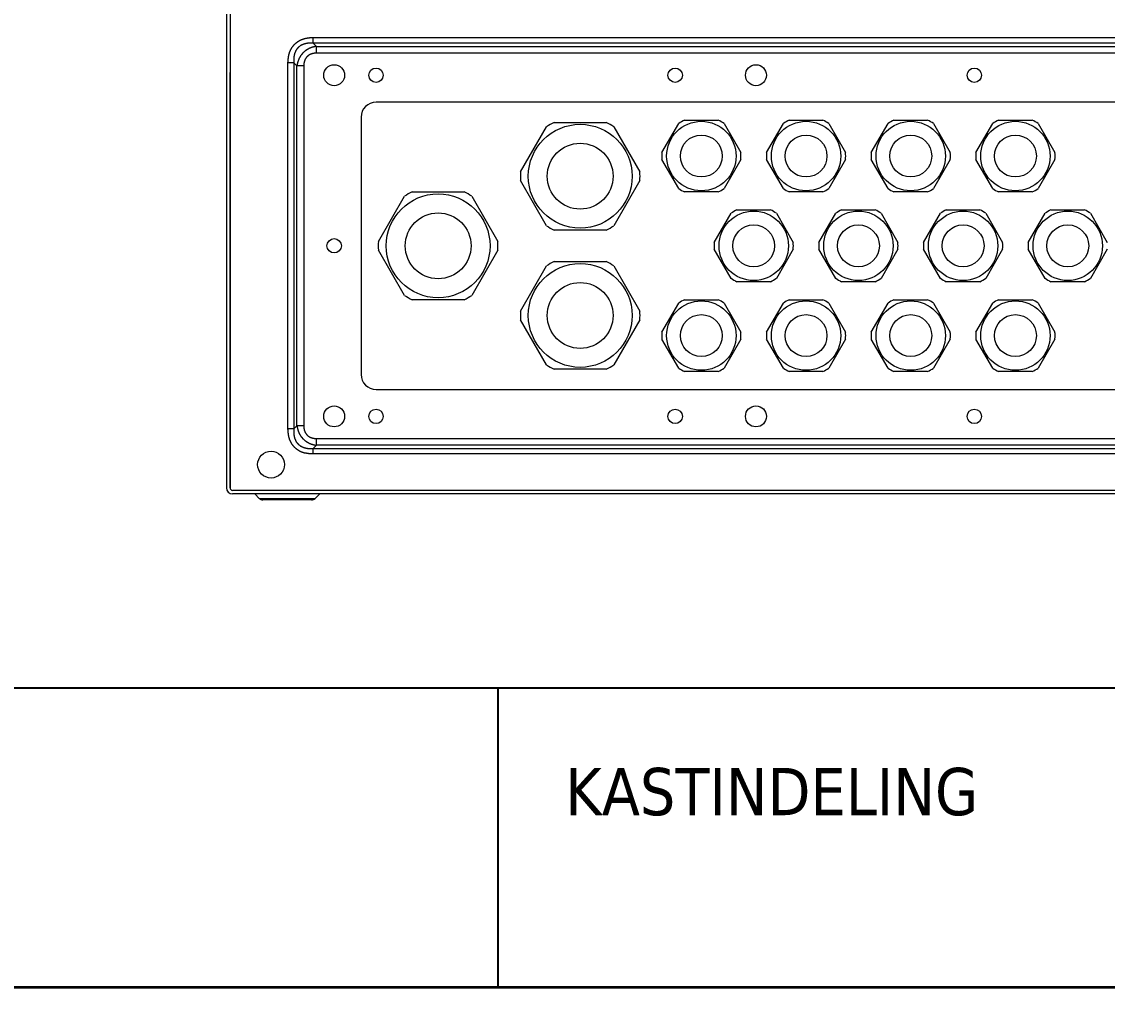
# Model space of a CAD drawing. Header units: millimetres. Extents: x 0 to 1975, y 0 to 1358.
# Drawn here: x 978.3 to 1341.2, y 0 to 322.6 of the extents above; entities that cross this region are included whole.
import ezdxf
from ezdxf.enums import TextEntityAlignment as Align

# ---------------------------------------------------------------- set-up
doc = ezdxf.new("R2010")
doc.units = ezdxf.units.MM
for name, color, linetype, lineweight in [('EPLAN201', 73, 'Continuous', 9), ('EPLAN451', 73, 'Continuous', 9), ('EPLAN452', 73, 'Continuous', 9), ('KASTEN', 1, 'Continuous', 5), ('KASTMACRO-DETAIL', 1, 'Continuous', 5)]:
    doc.layers.add(name, color=color, linetype=linetype, lineweight=lineweight)
doc.styles.add('Tahoma', font='')
doc.styles.get('Tahoma').set_extended_font_data('Tahoma')

# ---------------------------------------------------------------- blocks, each defined once
blk = doc.blocks.new('EPLFRAME')
at = {"layer": 'EPLAN201', "linetype": 'Continuous', "lineweight": 25, "ltscale": 4}
for p, q in [((0, 100), (1975, 100)), ((1137.5, 100), (1137.5, 0))]:
    blk.add_line(p, q, dxfattribs=at)
at = {"layer": 'EPLAN201', "linetype": 'Continuous', "lineweight": 35, "ltscale": 4}
blk.add_lwpolyline([(0, 0), (1975, 0), (1975, 1357.5), (0, 1357.5)], close=True, dxfattribs=at)
blk.add_lwpolyline([(0, 0), (1975, 0), (1975, 1357.5), (0, 1357.5)], close=True, dxfattribs=at)
at = {"layer": 'EPLAN451', "color": 73, "style": 'Tahoma'}
for tag, p, height in [('14_10000', (1765, 76.5), 11.29), ('14_10011', (590, 57.5), 15.8), ('14_10021', (1850, 54), 8.13), ('14_3010', (1750, 34), 8.13)]:
    blk.add_attdef(tag, p, '', height=height, dxfattribs=at)
for tag, height, p in [('14_10015', 15.8, (281.25, 60)), ('14_10016', 11.29, (281.25, 35)), ('14_10017', 11.29, (281.25, 10))]:
    blk.add_attdef(tag, text='', height=height, dxfattribs=at).set_placement(p, align=Align.CENTER)
at = {"layer": 'EPLAN452', "color": 73, "style": 'Tahoma'}
for tag, p, height in [('4_11011', (1160, 57.5), 15.8), ('4_11020', (1750, 54), 8.13), ('4_11024', (1850, 35), 8.13), ('4_11042', (1750, 7.5), 11.29), ('4_11043', (1874.83, 8), 11.29)]:
    blk.add_attdef(tag, p, '', height=height, dxfattribs=at)

msp = doc.modelspace()

# ---------------------------------------------------------------- linework, layer by layer
at = {"layer": 'KASTEN', "linetype": 'Continuous', "ltscale": 4}
for p, q in [((1046.75, 397.34), (1046.75, 166.84)), ((1047.95, 397.34), (1047.95, 166.84)), ((1075.78, 315.42), (1075.78, 317.4)), ((1075.78, 317.4), (1517.72, 317.4)), ((1075.78, 315.42), (1076.82, 314.38)), ((1517.72, 315.42), (1075.78, 315.42)), ((1076.82, 312.12), (1076.82, 314.38)), ((1076.82, 314.38), (1516.68, 314.38)), ((1516.68, 312.12), (1076.82, 312.12)), ((1067.3, 186.57), (1067.3, 308.92)), ((1069.28, 308.92), (1067.3, 308.92)), ((1070.32, 307.87), (1069.28, 308.92)), ((1069.28, 308.92), (1069.28, 186.57)), ((1047.96, 166.84), (1047.96, 305.69)), ((1070.32, 187.62), (1070.32, 307.87)), ((1072.58, 307.87), (1070.32, 307.87)), ((1072.58, 307.87), (1072.58, 187.62)), ((1496.75, 295.75), (1096.75, 295.75)), ((1091.75, 290.75), (1091.75, 204.75)), ((1096.75, 199.75), (1496.75, 199.75)), ((1069.28, 186.57), (1067.3, 186.57)), ((1069.28, 186.57), (1070.32, 187.62)), ((1072.58, 187.62), (1070.32, 187.62)), ((1076.82, 181.11), (1076.82, 183.37)), ((1076.82, 183.37), (1516.68, 183.37)), ((1074.22, 178.35), (1519.29, 178.35)), ((1076.82, 181.11), (1075.78, 180.07)), ((1075.78, 180.07), (1517.83, 180.06)), ((1075.78, 178.35), (1075.78, 180.07)), ((1516.68, 181.11), (1076.82, 181.11)), ((1047.96, 166.84), (1048, 166.58)), ((1544.75, 166.04), (1048.75, 166.04)), ((1544.75, 164.84), (1048.75, 164.84))]:
    msp.add_line(p, q, dxfattribs=at)
at = {"layer": 'KASTEN', "linetype": 'Continuous', "lineweight": 5, "ltscale": 20}
for p, q in [((1057.73, 163.34), (1056.29, 164.78)), ((1057.73, 163.34), (1076.37, 163.34)), ((1077.82, 164.78), (1076.37, 163.34)), ((1075.17, 162.84), (1058.94, 162.84))]:
    msp.add_line(p, q, dxfattribs=at)
at = {"layer": 'KASTEN', "linetype": 'Continuous', "ltscale": 4}
for points in [[(1067.3, 308.92), (1067.3, 309.01), (1067.31, 309.06), (1067.31, 309.11), (1067.32, 309.15), (1067.32, 309.2), (1067.32, 309.25), (1067.33, 309.3), (1067.33, 309.35), (1067.33, 309.39), (1067.34, 309.49), (1067.35, 309.54), (1067.35, 309.58), (1067.35, 309.63), (1067.36, 309.68), (1067.36, 309.73), (1067.37, 309.77), (1067.37, 309.82), (1067.38, 309.87), (1067.38, 309.92), (1067.39, 309.96), (1067.39, 310.01), (1067.39, 310.06), (1067.4, 310.15), (1067.41, 310.2), (1067.41, 310.25), (1067.42, 310.29), (1067.43, 310.34), (1067.46, 310.62), (1067.47, 310.67), (1067.47, 310.72), (1067.48, 310.76), (1067.5, 310.9), (1067.51, 310.95), (1067.52, 311), (1067.53, 311.04), (1067.53, 311.09), (1067.54, 311.14), (1067.55, 311.18), (1067.56, 311.23), (1067.59, 311.37), (1067.61, 311.46), (1067.61, 311.5), (1067.63, 311.55), (1067.64, 311.6), (1067.65, 311.64), (1067.66, 311.69), (1067.67, 311.73), (1067.68, 311.78), (1067.69, 311.82), (1067.7, 311.87), (1067.71, 311.91), (1067.73, 311.96), (1067.74, 312), (1067.75, 312.05), (1067.77, 312.1), (1067.78, 312.14), (1067.82, 312.27), (1067.84, 312.32), (1067.85, 312.36), (1067.87, 312.41), (1067.88, 312.45), (1067.93, 312.58), (1067.96, 312.67), (1067.98, 312.72), (1068, 312.76), (1068.02, 312.8), (1068.04, 312.85), (1068.06, 312.89), (1068.11, 313.02), (1068.15, 313.11), (1068.17, 313.15), (1068.19, 313.19), (1068.21, 313.23), (1068.24, 313.28), (1068.26, 313.32), (1068.3, 313.4), (1068.32, 313.44), (1068.35, 313.48), (1068.37, 313.53), (1068.39, 313.57), (1068.42, 313.61), (1068.49, 313.73), (1068.51, 313.77), (1068.54, 313.81), (1068.59, 313.89), (1068.61, 313.93), (1068.64, 313.97), (1068.66, 314.01), (1068.69, 314.05), (1068.72, 314.09), (1068.74, 314.13), (1068.8, 314.21), (1068.82, 314.25), (1068.85, 314.28), (1068.91, 314.36), (1068.94, 314.4), (1068.96, 314.44), (1068.99, 314.47), (1069.02, 314.51), (1069.05, 314.55), (1069.08, 314.58), (1069.11, 314.62), (1069.17, 314.69), (1069.26, 314.8), (1069.33, 314.87), (1069.42, 314.98), (1069.45, 315.01), (1069.52, 315.08), (1069.62, 315.18), (1069.65, 315.21), (1069.69, 315.24), (1069.72, 315.28), (1069.83, 315.37), (1069.9, 315.43), (1070.01, 315.53), (1070.08, 315.59), (1070.11, 315.62), (1070.15, 315.65), (1070.19, 315.68), (1070.23, 315.71), (1070.26, 315.73), (1070.3, 315.76), (1070.34, 315.79), (1070.38, 315.82), (1070.41, 315.85), (1070.45, 315.87), (1070.49, 315.9), (1070.53, 315.93), (1070.57, 315.96), (1070.61, 315.98), (1070.65, 316.01), (1070.69, 316.04), (1070.73, 316.06), (1070.77, 316.09), (1070.81, 316.11), (1070.89, 316.16), (1070.93, 316.19), (1070.97, 316.21), (1071.09, 316.28), (1071.17, 316.33), (1071.26, 316.38), (1071.3, 316.4), (1071.38, 316.44), (1071.42, 316.46), (1071.47, 316.48), (1071.51, 316.5), (1071.55, 316.53), (1071.59, 316.55), (1071.64, 316.57), (1071.68, 316.59), (1071.72, 316.61), (1071.81, 316.64), (1071.85, 316.66), (1071.9, 316.68), (1071.94, 316.7), (1071.98, 316.72), (1072.03, 316.73), (1072.07, 316.75), (1072.11, 316.77), (1072.16, 316.78), (1072.25, 316.82), (1072.29, 316.83), (1072.34, 316.85), (1072.38, 316.86), (1072.42, 316.88), (1072.51, 316.91), (1072.56, 316.92), (1072.6, 316.93), (1072.65, 316.95), (1072.69, 316.96), (1072.74, 316.97), (1072.78, 316.98), (1072.83, 317), (1072.87, 317.01), (1072.92, 317.02), (1072.97, 317.03), (1073.06, 317.05), (1073.1, 317.06), (1073.29, 317.1), (1073.33, 317.11), (1073.38, 317.12), (1073.42, 317.13), (1073.47, 317.14), (1073.52, 317.15), (1073.56, 317.16), (1073.61, 317.17), (1073.66, 317.17), (1073.7, 317.18), (1073.75, 317.19), (1073.8, 317.2), (1073.89, 317.21), (1073.94, 317.22), (1073.98, 317.22), (1074.03, 317.23), (1074.08, 317.24), (1074.31, 317.27), (1074.36, 317.27), (1074.41, 317.28), (1074.45, 317.28), (1074.5, 317.29), (1074.55, 317.29), (1074.59, 317.3), (1074.69, 317.31), (1074.74, 317.31), (1074.83, 317.32), (1074.88, 317.33), (1074.93, 317.33), (1074.97, 317.34), (1075.02, 317.34), (1075.07, 317.34), (1075.12, 317.35), (1075.16, 317.35), (1075.21, 317.36), (1075.26, 317.36), (1075.31, 317.36), (1075.4, 317.37), (1075.45, 317.38), (1075.5, 317.38), (1075.54, 317.38), (1075.64, 317.39), (1075.69, 317.39), (1075.73, 317.4), (1075.78, 317.4)], [(1075.78, 315.42), (1075.68, 315.43), (1075.58, 315.44), (1075.48, 315.45), (1075.38, 315.45), (1075.28, 315.46), (1075.18, 315.46), (1075.09, 315.46), (1074.89, 315.47), (1074.8, 315.47), (1074.7, 315.46), (1074.61, 315.46), (1074.42, 315.45), (1074.33, 315.45), (1074.23, 315.44), (1074.05, 315.43), (1073.96, 315.42), (1073.87, 315.41), (1073.7, 315.38), (1073.61, 315.37), (1073.52, 315.36), (1073.35, 315.33), (1073.27, 315.31), (1073.19, 315.29), (1073.1, 315.27), (1073.02, 315.25), (1072.94, 315.23), (1072.86, 315.21), (1072.78, 315.18), (1072.7, 315.16), (1072.62, 315.13), (1072.54, 315.11), (1072.47, 315.08), (1072.39, 315.05), (1072.32, 315.02), (1072.24, 314.99), (1072.17, 314.96), (1072.1, 314.93), (1072.03, 314.9), (1071.95, 314.86), (1071.88, 314.83), (1071.81, 314.79), (1071.75, 314.76), (1071.68, 314.72), (1071.61, 314.68), (1071.55, 314.64), (1071.48, 314.6), (1071.35, 314.52), (1071.23, 314.43), (1071.17, 314.38), (1071.11, 314.34), (1071.05, 314.29), (1070.99, 314.24), (1070.93, 314.19), (1070.88, 314.14), (1070.82, 314.09), (1070.77, 314.04), (1070.71, 313.99), (1070.66, 313.93), (1070.61, 313.88), (1070.56, 313.82), (1070.51, 313.77), (1070.46, 313.71), (1070.41, 313.65), (1070.36, 313.59), (1070.32, 313.53), (1070.27, 313.47), (1070.23, 313.41), (1070.18, 313.35), (1070.14, 313.28), (1070.1, 313.22), (1070.06, 313.15), (1070.02, 313.09), (1069.98, 313.02), (1069.94, 312.95), (1069.91, 312.88), (1069.87, 312.81), (1069.83, 312.74), (1069.8, 312.67), (1069.77, 312.6), (1069.74, 312.53), (1069.7, 312.46), (1069.67, 312.38), (1069.65, 312.31), (1069.62, 312.23), (1069.59, 312.15), (1069.54, 312), (1069.51, 311.92), (1069.49, 311.84), (1069.47, 311.76), (1069.45, 311.68), (1069.43, 311.6), (1069.41, 311.51), (1069.39, 311.43), (1069.37, 311.35), (1069.36, 311.26), (1069.34, 311.18), (1069.33, 311.09), (1069.31, 311), (1069.3, 310.91), (1069.29, 310.83), (1069.28, 310.74), (1069.27, 310.65), (1069.26, 310.56), (1069.26, 310.46), (1069.25, 310.37), (1069.24, 310.19), (1069.24, 310.09), (1069.23, 310), (1069.23, 309.9), (1069.23, 309.71), (1069.24, 309.61), (1069.24, 309.52), (1069.24, 309.42), (1069.25, 309.32), (1069.26, 309.12), (1069.27, 309.02), (1069.28, 308.92)], [(1076.82, 314.38), (1076.74, 314.37), (1076.58, 314.34), (1076.5, 314.33), (1076.42, 314.32), (1076.34, 314.3), (1076.26, 314.29), (1076.18, 314.27), (1076.1, 314.25), (1076.02, 314.24), (1075.95, 314.22), (1075.87, 314.2), (1075.79, 314.18), (1075.71, 314.16), (1075.64, 314.14), (1075.56, 314.12), (1075.41, 314.07), (1075.26, 314.02), (1075.18, 314), (1075.11, 313.97), (1075.04, 313.95), (1074.96, 313.92), (1074.89, 313.89), (1074.75, 313.83), (1074.67, 313.8), (1074.53, 313.74), (1074.46, 313.71), (1074.39, 313.68), (1074.32, 313.64), (1074.25, 313.61), (1074.18, 313.57), (1074.12, 313.54), (1074.05, 313.5), (1073.98, 313.46), (1073.91, 313.43), (1073.85, 313.39), (1073.78, 313.35), (1073.72, 313.31), (1073.65, 313.27), (1073.52, 313.19), (1073.46, 313.15), (1073.4, 313.1), (1073.34, 313.06), (1073.27, 313.02), (1073.21, 312.97), (1073.15, 312.93), (1073.09, 312.88), (1073.03, 312.84), (1072.97, 312.79), (1072.86, 312.69), (1072.8, 312.64), (1072.74, 312.6), (1072.69, 312.55), (1072.63, 312.49), (1072.57, 312.44), (1072.52, 312.39), (1072.47, 312.34), (1072.41, 312.29), (1072.36, 312.23), (1072.26, 312.12), (1072.2, 312.07), (1072.15, 312.01), (1072.1, 311.96), (1072.01, 311.84), (1071.96, 311.78), (1071.91, 311.73), (1071.86, 311.67), (1071.82, 311.61), (1071.77, 311.55), (1071.73, 311.49), (1071.68, 311.43), (1071.64, 311.36), (1071.59, 311.3), (1071.55, 311.24), (1071.51, 311.17), (1071.47, 311.11), (1071.43, 311.05), (1071.39, 310.98), (1071.35, 310.92), (1071.31, 310.85), (1071.27, 310.78), (1071.23, 310.72), (1071.2, 310.65), (1071.16, 310.58), (1071.13, 310.51), (1071.09, 310.45), (1071.06, 310.38), (1070.99, 310.24), (1070.96, 310.17), (1070.9, 310.03), (1070.87, 309.95), (1070.84, 309.88), (1070.81, 309.81), (1070.78, 309.74), (1070.73, 309.59), (1070.7, 309.51), (1070.68, 309.44), (1070.65, 309.37), (1070.63, 309.29), (1070.6, 309.21), (1070.58, 309.14), (1070.56, 309.06), (1070.54, 308.98), (1070.52, 308.91), (1070.5, 308.83), (1070.46, 308.67), (1070.43, 308.52), (1070.41, 308.44), (1070.4, 308.36), (1070.38, 308.28), (1070.37, 308.2), (1070.35, 308.12), (1070.33, 307.96), (1070.32, 307.87)], [(1076.82, 312.12), (1076.76, 312.12), (1076.65, 312.11), (1076.59, 312.11), (1076.53, 312.11), (1076.47, 312.11), (1076.41, 312.1), (1076.35, 312.1), (1076.3, 312.09), (1076.24, 312.09), (1076.12, 312.08), (1076.07, 312.07), (1076.01, 312.06), (1075.96, 312.05), (1075.9, 312.04), (1075.85, 312.03), (1075.79, 312.03), (1075.68, 312), (1075.63, 311.99), (1075.52, 311.97), (1075.37, 311.93), (1075.27, 311.9), (1075.22, 311.88), (1075.12, 311.85), (1075.02, 311.81), (1074.97, 311.79), (1074.92, 311.77), (1074.87, 311.75), (1074.83, 311.73), (1074.78, 311.71), (1074.73, 311.69), (1074.69, 311.67), (1074.64, 311.64), (1074.6, 311.62), (1074.55, 311.6), (1074.51, 311.57), (1074.42, 311.52), (1074.38, 311.5), (1074.34, 311.47), (1074.29, 311.44), (1074.25, 311.42), (1074.21, 311.39), (1074.17, 311.36), (1074.13, 311.33), (1074.09, 311.3), (1074.05, 311.27), (1074.01, 311.24), (1073.94, 311.18), (1073.9, 311.15), (1073.86, 311.11), (1073.79, 311.05), (1073.75, 311.01), (1073.72, 310.98), (1073.68, 310.95), (1073.62, 310.87), (1073.58, 310.84), (1073.52, 310.76), (1073.49, 310.73), (1073.46, 310.69), (1073.43, 310.65), (1073.4, 310.61), (1073.37, 310.57), (1073.34, 310.53), (1073.31, 310.49), (1073.28, 310.45), (1073.25, 310.41), (1073.23, 310.36), (1073.18, 310.28), (1073.15, 310.23), (1073.13, 310.19), (1073.1, 310.15), (1073.08, 310.1), (1073.05, 310.06), (1073.03, 310.01), (1073.01, 309.97), (1072.99, 309.92), (1072.97, 309.87), (1072.93, 309.78), (1072.91, 309.73), (1072.89, 309.68), (1072.85, 309.58), (1072.82, 309.48), (1072.8, 309.43), (1072.79, 309.38), (1072.77, 309.33), (1072.76, 309.28), (1072.75, 309.23), (1072.73, 309.17), (1072.72, 309.12), (1072.71, 309.07), (1072.67, 308.91), (1072.66, 308.85), (1072.65, 308.8), (1072.65, 308.74), (1072.64, 308.69), (1072.63, 308.63), (1072.62, 308.57), (1072.6, 308.4), (1072.6, 308.35), (1072.6, 308.29), (1072.59, 308.17), (1072.59, 308.11), (1072.58, 308.05), (1072.58, 307.87)], [(1074.22, 178.35), (1074.18, 178.35), (1074.14, 178.35), (1074.1, 178.36), (1074.05, 178.36), (1073.89, 178.38), (1073.84, 178.38), (1073.8, 178.39), (1073.76, 178.39), (1073.72, 178.39), (1073.68, 178.4), (1073.64, 178.4), (1073.59, 178.41), (1073.55, 178.41), (1073.51, 178.42), (1073.47, 178.42), (1073.43, 178.43), (1073.39, 178.43), (1073.35, 178.44), (1073.3, 178.44), (1073.22, 178.46), (1073.18, 178.46), (1073.14, 178.47), (1072.93, 178.5), (1072.89, 178.51), (1072.85, 178.52), (1072.77, 178.54), (1072.73, 178.54), (1072.69, 178.55), (1072.65, 178.56), (1072.61, 178.57), (1072.49, 178.6), (1072.37, 178.64), (1072.33, 178.65), (1072.29, 178.66), (1072.25, 178.67), (1072.17, 178.7), (1072.13, 178.71), (1072.05, 178.74), (1072.01, 178.75), (1071.98, 178.77), (1071.9, 178.8), (1071.86, 178.82), (1071.82, 178.83), (1071.67, 178.9), (1071.63, 178.92), (1071.59, 178.93), (1071.56, 178.95), (1071.52, 178.97), (1071.44, 179.01), (1071.41, 179.03), (1071.37, 179.05), (1071.3, 179.09), (1071.26, 179.11), (1071.22, 179.13), (1071.19, 179.15), (1071.08, 179.21), (1071.04, 179.23), (1071, 179.25), (1070.97, 179.28), (1070.9, 179.32), (1070.86, 179.34), (1070.83, 179.37), (1070.79, 179.39), (1070.69, 179.46), (1070.65, 179.48), (1070.62, 179.5), (1070.58, 179.53), (1070.55, 179.55), (1070.51, 179.58), (1070.45, 179.62), (1070.41, 179.65), (1070.38, 179.67), (1070.34, 179.7), (1070.31, 179.72), (1070.28, 179.75), (1070.24, 179.77), (1070.21, 179.8), (1070.18, 179.82), (1070.15, 179.85), (1070.11, 179.88), (1070.05, 179.93), (1069.92, 180.04), (1069.89, 180.06), (1069.86, 180.09), (1069.83, 180.12), (1069.8, 180.15), (1069.74, 180.2), (1069.68, 180.26), (1069.65, 180.29), (1069.59, 180.35), (1069.56, 180.38), (1069.53, 180.41), (1069.44, 180.5), (1069.41, 180.53), (1069.38, 180.56), (1069.3, 180.65), (1069.27, 180.68), (1069.24, 180.71), (1069.22, 180.74), (1069.19, 180.77), (1069.16, 180.81), (1069.14, 180.84), (1069.11, 180.87), (1069.06, 180.94), (1068.98, 181.03), (1068.95, 181.07), (1068.93, 181.1), (1068.9, 181.13), (1068.88, 181.17), (1068.85, 181.2), (1068.78, 181.3), (1068.76, 181.34), (1068.73, 181.37), (1068.71, 181.41), (1068.69, 181.44), (1068.66, 181.48), (1068.64, 181.51), (1068.62, 181.55), (1068.6, 181.58), (1068.57, 181.62), (1068.55, 181.65), (1068.53, 181.69), (1068.51, 181.72), (1068.49, 181.76), (1068.47, 181.8), (1068.42, 181.87), (1068.4, 181.91), (1068.38, 181.94), (1068.36, 181.98), (1068.34, 182.01), (1068.32, 182.05), (1068.3, 182.09), (1068.28, 182.13), (1068.23, 182.24), (1068.21, 182.27), (1068.19, 182.31), (1068.15, 182.39), (1068.13, 182.42), (1068.12, 182.46), (1068.07, 182.58), (1068.05, 182.62), (1068.02, 182.69), (1068, 182.73), (1067.98, 182.77), (1067.97, 182.81), (1067.95, 182.85), (1067.94, 182.88), (1067.92, 182.92), (1067.91, 182.96), (1067.87, 183.08), (1067.85, 183.12), (1067.84, 183.16), (1067.83, 183.2), (1067.81, 183.24), (1067.8, 183.28), (1067.79, 183.32), (1067.78, 183.36), (1067.77, 183.4), (1067.75, 183.44), (1067.74, 183.47), (1067.71, 183.59), (1067.7, 183.63), (1067.69, 183.67), (1067.67, 183.75), (1067.66, 183.8), (1067.65, 183.84), (1067.64, 183.88), (1067.63, 183.92), (1067.62, 183.96), (1067.61, 184), (1067.6, 184.04), (1067.6, 184.08), (1067.59, 184.12), (1067.58, 184.16), (1067.56, 184.24), (1067.56, 184.28), (1067.55, 184.32), (1067.54, 184.36), (1067.53, 184.4), (1067.53, 184.45), (1067.52, 184.49), (1067.51, 184.53), (1067.51, 184.57), (1067.5, 184.61), (1067.49, 184.65), (1067.49, 184.69), (1067.48, 184.73), (1067.47, 184.82), (1067.46, 184.86), (1067.46, 184.9), (1067.45, 184.94), (1067.45, 184.98), (1067.44, 185.02), (1067.44, 185.07), (1067.43, 185.11), (1067.43, 185.15), (1067.42, 185.19), (1067.42, 185.23), (1067.41, 185.27), (1067.41, 185.32), (1067.4, 185.36), (1067.4, 185.4), (1067.39, 185.44), (1067.39, 185.52), (1067.38, 185.57), (1067.36, 185.82), (1067.35, 185.86), (1067.35, 185.9), (1067.35, 185.94), (1067.34, 186.03), (1067.33, 186.11), (1067.33, 186.15), (1067.33, 186.2), (1067.32, 186.24), (1067.32, 186.32), (1067.31, 186.36), (1067.3, 186.49), (1067.3, 186.53), (1067.3, 186.57)], [(1069.28, 186.57), (1069.27, 186.47), (1069.26, 186.37), (1069.25, 186.27), (1069.25, 186.17), (1069.24, 186.07), (1069.24, 185.97), (1069.24, 185.88), (1069.23, 185.78), (1069.23, 185.59), (1069.23, 185.49), (1069.24, 185.4), (1069.24, 185.3), (1069.24, 185.21), (1069.25, 185.12), (1069.26, 185.03), (1069.26, 184.94), (1069.27, 184.84), (1069.28, 184.75), (1069.29, 184.67), (1069.3, 184.58), (1069.31, 184.49), (1069.33, 184.4), (1069.34, 184.32), (1069.36, 184.23), (1069.37, 184.14), (1069.39, 184.06), (1069.41, 183.98), (1069.43, 183.89), (1069.45, 183.81), (1069.47, 183.73), (1069.49, 183.65), (1069.51, 183.57), (1069.54, 183.49), (1069.56, 183.41), (1069.59, 183.34), (1069.62, 183.26), (1069.65, 183.18), (1069.67, 183.11), (1069.7, 183.03), (1069.74, 182.96), (1069.77, 182.89), (1069.8, 182.82), (1069.83, 182.75), (1069.87, 182.68), (1069.91, 182.61), (1069.94, 182.54), (1069.98, 182.47), (1070.02, 182.4), (1070.06, 182.34), (1070.1, 182.27), (1070.18, 182.14), (1070.27, 182.02), (1070.32, 181.96), (1070.36, 181.9), (1070.41, 181.84), (1070.46, 181.78), (1070.51, 181.73), (1070.56, 181.67), (1070.61, 181.61), (1070.66, 181.56), (1070.71, 181.51), (1070.77, 181.45), (1070.82, 181.4), (1070.88, 181.35), (1070.93, 181.3), (1070.99, 181.25), (1071.05, 181.2), (1071.11, 181.16), (1071.17, 181.11), (1071.23, 181.06), (1071.29, 181.02), (1071.35, 180.98), (1071.42, 180.93), (1071.48, 180.89), (1071.55, 180.85), (1071.61, 180.81), (1071.68, 180.77), (1071.81, 180.7), (1071.88, 180.66), (1071.95, 180.63), (1072.03, 180.59), (1072.1, 180.56), (1072.17, 180.53), (1072.24, 180.5), (1072.32, 180.47), (1072.39, 180.44), (1072.47, 180.41), (1072.54, 180.38), (1072.62, 180.36), (1072.7, 180.33), (1072.78, 180.31), (1072.86, 180.28), (1073.02, 180.24), (1073.1, 180.22), (1073.19, 180.2), (1073.27, 180.18), (1073.35, 180.16), (1073.44, 180.15), (1073.52, 180.13), (1073.7, 180.11), (1073.79, 180.09), (1073.87, 180.08), (1073.96, 180.07), (1074.05, 180.06), (1074.14, 180.05), (1074.23, 180.05), (1074.33, 180.04), (1074.42, 180.04), (1074.51, 180.03), (1074.61, 180.03), (1074.7, 180.03), (1074.89, 180.02), (1074.99, 180.03), (1075.09, 180.03), (1075.18, 180.03), (1075.38, 180.04), (1075.48, 180.04), (1075.58, 180.05), (1075.68, 180.06), (1075.78, 180.07)], [(1070.32, 187.62), (1070.33, 187.54), (1070.34, 187.45), (1070.35, 187.37), (1070.37, 187.29), (1070.38, 187.21), (1070.4, 187.13), (1070.41, 187.05), (1070.43, 186.97), (1070.44, 186.9), (1070.46, 186.82), (1070.52, 186.58), (1070.54, 186.51), (1070.56, 186.43), (1070.58, 186.35), (1070.63, 186.2), (1070.68, 186.05), (1070.7, 185.98), (1070.73, 185.9), (1070.75, 185.83), (1070.78, 185.75), (1070.81, 185.68), (1070.84, 185.61), (1070.87, 185.54), (1070.9, 185.47), (1070.93, 185.39), (1070.96, 185.32), (1070.99, 185.25), (1071.02, 185.18), (1071.06, 185.11), (1071.09, 185.04), (1071.13, 184.98), (1071.2, 184.84), (1071.27, 184.71), (1071.31, 184.64), (1071.35, 184.57), (1071.39, 184.51), (1071.43, 184.44), (1071.51, 184.32), (1071.55, 184.25), (1071.59, 184.19), (1071.64, 184.13), (1071.68, 184.07), (1071.73, 184), (1071.77, 183.94), (1071.86, 183.82), (1071.91, 183.76), (1072.01, 183.65), (1072.05, 183.59), (1072.1, 183.53), (1072.15, 183.48), (1072.2, 183.42), (1072.26, 183.37), (1072.31, 183.31), (1072.36, 183.26), (1072.47, 183.15), (1072.52, 183.1), (1072.57, 183.05), (1072.63, 183), (1072.69, 182.95), (1072.74, 182.9), (1072.8, 182.85), (1072.97, 182.7), (1073.03, 182.65), (1073.09, 182.61), (1073.15, 182.56), (1073.27, 182.47), (1073.34, 182.43), (1073.4, 182.39), (1073.52, 182.3), (1073.65, 182.22), (1073.72, 182.18), (1073.78, 182.14), (1073.85, 182.1), (1073.91, 182.06), (1073.98, 182.03), (1074.05, 181.99), (1074.12, 181.95), (1074.18, 181.92), (1074.25, 181.88), (1074.32, 181.85), (1074.39, 181.82), (1074.46, 181.78), (1074.53, 181.75), (1074.67, 181.69), (1074.75, 181.66), (1074.89, 181.6), (1074.96, 181.57), (1075.04, 181.55), (1075.11, 181.52), (1075.18, 181.49), (1075.26, 181.47), (1075.33, 181.44), (1075.41, 181.42), (1075.48, 181.4), (1075.56, 181.37), (1075.64, 181.35), (1075.71, 181.33), (1075.79, 181.31), (1075.87, 181.29), (1075.95, 181.27), (1076.02, 181.25), (1076.18, 181.22), (1076.26, 181.2), (1076.34, 181.19), (1076.42, 181.17), (1076.5, 181.16), (1076.66, 181.13), (1076.74, 181.12), (1076.82, 181.11)], [(1072.58, 187.62), (1072.58, 187.44), (1072.59, 187.38), (1072.59, 187.26), (1072.6, 187.2), (1072.6, 187.14), (1072.6, 187.09), (1072.62, 186.92), (1072.63, 186.86), (1072.65, 186.75), (1072.66, 186.64), (1072.67, 186.58), (1072.68, 186.53), (1072.7, 186.48), (1072.71, 186.42), (1072.72, 186.37), (1072.73, 186.32), (1072.75, 186.26), (1072.76, 186.21), (1072.77, 186.16), (1072.8, 186.06), (1072.82, 186.01), (1072.84, 185.96), (1072.85, 185.91), (1072.87, 185.86), (1072.89, 185.81), (1072.91, 185.76), (1072.93, 185.71), (1072.95, 185.67), (1072.97, 185.62), (1072.99, 185.57), (1073.05, 185.43), (1073.08, 185.39), (1073.1, 185.34), (1073.13, 185.3), (1073.15, 185.26), (1073.18, 185.21), (1073.2, 185.17), (1073.23, 185.13), (1073.25, 185.09), (1073.28, 185.04), (1073.31, 185), (1073.34, 184.96), (1073.4, 184.88), (1073.43, 184.84), (1073.46, 184.8), (1073.49, 184.77), (1073.52, 184.73), (1073.58, 184.65), (1073.62, 184.62), (1073.65, 184.58), (1073.72, 184.51), (1073.75, 184.48), (1073.83, 184.41), (1073.86, 184.38), (1073.94, 184.31), (1073.97, 184.28), (1074.01, 184.25), (1074.05, 184.22), (1074.09, 184.19), (1074.13, 184.16), (1074.17, 184.13), (1074.21, 184.1), (1074.25, 184.07), (1074.34, 184.02), (1074.38, 183.99), (1074.42, 183.97), (1074.51, 183.92), (1074.6, 183.87), (1074.64, 183.85), (1074.69, 183.82), (1074.73, 183.8), (1074.78, 183.78), (1074.83, 183.76), (1074.87, 183.74), (1074.92, 183.72), (1074.97, 183.7), (1075.02, 183.68), (1075.07, 183.66), (1075.12, 183.65), (1075.22, 183.61), (1075.27, 183.6), (1075.32, 183.58), (1075.37, 183.56), (1075.47, 183.54), (1075.52, 183.52), (1075.58, 183.51), (1075.63, 183.5), (1075.79, 183.47), (1075.85, 183.46), (1075.96, 183.44), (1076.07, 183.42), (1076.12, 183.41), (1076.3, 183.4), (1076.35, 183.39), (1076.41, 183.39), (1076.47, 183.38), (1076.53, 183.38), (1076.7, 183.37), (1076.76, 183.37), (1076.82, 183.37)]]:
    msp.add_lwpolyline(points, dxfattribs=at)
for centre, radius in [((1082.75, 304.75), 3.5), ((1096.75, 304.75), 2.4), ((1196.75, 304.75), 2.4), ((1223.75, 304.75), 3.5), ((1296.75, 304.75), 2.4), ((1082.75, 247.75), 2.4), ((1082.75, 190.75), 3.5), ((1096.75, 190.75), 2.4), ((1196.75, 190.75), 2.4), ((1223.75, 190.75), 3.5), ((1296.75, 190.75), 2.4), ((1061.66, 174.64), 4.49)]:
    msp.add_circle(centre, radius, dxfattribs=at)
for centre, radius, start, end in [((1096.75, 290.75), 5, 90, 180), ((1096.75, 204.75), 5, 180, 270), ((1048.75, 166.84), 2, 180, 270), ((1048.75, 166.84), 0.8, 180, 270)]:
    msp.add_arc(centre, radius, start, end, dxfattribs=at)
at = {"layer": 'KASTEN', "linetype": 'Continuous', "lineweight": 5, "ltscale": 400}
for centre, radius, start, end in [((1056.15, 164.64), 0.2, 45, 90), ((1058.94, 164.54), 1.7, 225, 270), ((1075.17, 164.54), 1.7, 270, 315), ((1077.96, 164.64), 0.2, 90, 135)]:
    msp.add_arc(centre, radius, start, end, dxfattribs=at)
at = {"layer": 'KASTMACRO-DETAIL'}
for p, q in [((1145.05, 272.45), (1153.77, 287.55)), ((1156.28, 289), (1173.72, 289)), ((1176.23, 287.55), (1184.95, 272.45)), ((1192.3, 278.88), (1197.92, 288.61)), ((1199.89, 289.75), (1211.12, 289.75)), ((1213.09, 288.61), (1218.7, 278.88)), ((1227.3, 278.88), (1232.92, 288.61)), ((1234.89, 289.75), (1246.12, 289.75)), ((1248.09, 288.61), (1253.7, 278.88)), ((1262.3, 278.88), (1267.92, 288.61)), ((1269.89, 289.75), (1281.12, 289.75)), ((1283.09, 288.61), (1288.7, 278.88)), ((1297.3, 278.88), (1302.92, 288.61)), ((1304.89, 289.75), (1316.12, 289.75)), ((1318.09, 288.61), (1323.7, 278.88)), ((1197.92, 266.88), (1192.3, 276.61)), ((1218.7, 276.61), (1213.09, 266.88)), ((1232.92, 266.88), (1227.3, 276.61)), ((1253.7, 276.61), (1248.09, 266.88)), ((1267.92, 266.88), (1262.3, 276.61)), ((1288.7, 276.61), (1283.09, 266.88)), ((1302.92, 266.88), (1297.3, 276.61)), ((1323.7, 276.61), (1318.09, 266.88)), ((1153.77, 254.45), (1145.05, 269.55)), ((1184.95, 269.55), (1176.23, 254.45)), ((1108.78, 265.75), (1126.22, 265.75)), ((1211.12, 265.75), (1199.89, 265.75)), ((1246.12, 265.75), (1234.89, 265.75)), ((1281.12, 265.75), (1269.89, 265.75)), ((1316.12, 265.75), (1304.89, 265.75)), ((1097.55, 249.2), (1106.27, 264.3)), ((1128.73, 264.3), (1137.45, 249.2)), ((1209.8, 248.88), (1215.42, 258.61)), ((1217.39, 259.75), (1228.62, 259.75)), ((1230.59, 258.61), (1236.2, 248.88)), ((1244.8, 248.88), (1250.42, 258.61)), ((1252.39, 259.75), (1263.62, 259.75)), ((1265.59, 258.61), (1271.2, 248.88)), ((1279.8, 248.88), (1285.42, 258.61)), ((1287.39, 259.75), (1298.62, 259.75)), ((1300.59, 258.61), (1306.2, 248.88)), ((1314.8, 248.88), (1320.42, 258.61)), ((1322.39, 259.75), (1333.62, 259.75)), ((1335.59, 258.61), (1341.2, 248.88)), ((1173.72, 253), (1156.28, 253)), ((1106.27, 231.2), (1097.55, 246.3)), ((1137.45, 246.3), (1128.73, 231.2)), ((1215.42, 236.88), (1209.8, 246.61)), ((1236.2, 246.61), (1230.59, 236.88)), ((1250.42, 236.88), (1244.8, 246.61)), ((1271.2, 246.61), (1265.59, 236.88)), ((1285.42, 236.88), (1279.8, 246.61)), ((1306.2, 246.61), (1300.59, 236.88)), ((1320.42, 236.88), (1314.8, 246.61)), ((1341.2, 246.61), (1335.59, 236.88)), ((1145.05, 225.94), (1153.77, 241.04)), ((1156.28, 242.49), (1173.72, 242.49)), ((1176.23, 241.04), (1184.95, 225.94)), ((1228.62, 235.75), (1217.39, 235.75)), ((1263.62, 235.75), (1252.39, 235.75)), ((1298.62, 235.75), (1287.39, 235.75)), ((1333.62, 235.75), (1322.39, 235.75)), ((1126.22, 229.75), (1108.78, 229.75)), ((1199.89, 229.75), (1211.12, 229.75)), ((1234.89, 229.75), (1246.12, 229.75)), ((1269.89, 229.75), (1281.12, 229.75)), ((1304.89, 229.75), (1316.12, 229.75)), ((1192.3, 218.88), (1197.92, 228.61)), ((1213.09, 228.61), (1218.7, 218.88)), ((1227.3, 218.88), (1232.92, 228.61)), ((1248.09, 228.61), (1253.7, 218.88)), ((1262.3, 218.88), (1267.92, 228.61)), ((1283.09, 228.61), (1288.7, 218.88)), ((1297.3, 218.88), (1302.92, 228.61)), ((1318.09, 228.61), (1323.7, 218.88)), ((1153.77, 207.94), (1145.05, 223.04)), ((1184.95, 223.04), (1176.23, 207.94)), ((1197.92, 206.88), (1192.3, 216.61)), ((1218.7, 216.61), (1213.09, 206.88)), ((1232.92, 206.88), (1227.3, 216.61)), ((1253.7, 216.61), (1248.09, 206.88)), ((1267.92, 206.88), (1262.3, 216.61)), ((1288.7, 216.61), (1283.09, 206.88)), ((1302.92, 206.88), (1297.3, 216.61)), ((1323.7, 216.61), (1318.09, 206.88)), ((1173.72, 206.49), (1156.28, 206.49)), ((1211.12, 205.75), (1199.89, 205.75)), ((1246.12, 205.75), (1234.89, 205.75)), ((1281.12, 205.75), (1269.89, 205.75)), ((1316.12, 205.75), (1304.89, 205.75))]:
    msp.add_line(p, q, dxfattribs=at)
for centre, radius in [((1165, 271), 17.35), ((1205.5, 277.75), 11.6), ((1240.5, 277.75), 11.6), ((1275.5, 277.75), 11.6), ((1310.5, 277.75), 11.6), ((1205.5, 277.75), 7), ((1240.5, 277.75), 7), ((1275.5, 277.75), 7), ((1310.5, 277.75), 7), ((1117.5, 247.75), 17.35), ((1223, 247.75), 11.6), ((1258, 247.75), 11.6), ((1293, 247.75), 11.6), ((1328, 247.75), 11.6), ((1223, 247.75), 7), ((1258, 247.75), 7), ((1293, 247.75), 7), ((1328, 247.75), 7), ((1165, 224.49), 17.35), ((1205.5, 217.75), 11.6), ((1240.5, 217.75), 11.6), ((1275.5, 217.75), 11.6), ((1310.5, 217.75), 11.6), ((1205.5, 217.75), 7), ((1240.5, 217.75), 7), ((1275.5, 217.75), 7), ((1310.5, 217.75), 7)]:
    msp.add_circle(centre, radius, dxfattribs=at)
at = {"layer": 'KASTMACRO-DETAIL', "ltscale": 4}
for centre in [(1165, 271), (1117.5, 247.75), (1165, 224.49)]:
    msp.add_circle(centre, 11, dxfattribs=at)
at = {"layer": 'KASTMACRO-DETAIL'}
for centre, radius, start, end in [((1165, 271), 20, 115.8419, 124.1581), ((1165, 271), 20, 55.8419, 64.1581), ((1205.5, 277.75), 13.25, 115.0876, 124.9124), ((1205.5, 277.75), 13.25, 55.0876, 64.9124), ((1240.5, 277.75), 13.25, 115.0876, 124.9124), ((1240.5, 277.75), 13.25, 55.0876, 64.9124), ((1275.5, 277.75), 13.25, 115.0876, 124.9124), ((1275.5, 277.75), 13.25, 55.0876, 64.9124), ((1310.5, 277.75), 13.25, 115.0876, 124.9124), ((1310.5, 277.75), 13.25, 55.0876, 64.9124), ((1205.5, 277.75), 13.25, 175.0876, 184.9124), ((1205.5, 277.75), 13.25, 355.0876, 4.9124), ((1240.5, 277.75), 13.25, 175.0876, 184.9124), ((1240.5, 277.75), 13.25, 355.0876, 4.9124), ((1275.5, 277.75), 13.25, 175.0876, 184.9124), ((1275.5, 277.75), 13.25, 355.0876, 4.9124), ((1310.5, 277.75), 13.25, 175.0876, 184.9124), ((1310.5, 277.75), 13.25, 355.0876, 4.9124), ((1165, 271), 20, 175.8419, 184.1581), ((1165, 271), 20, 355.8419, 4.1581), ((1117.5, 247.75), 20, 115.8419, 124.1581), ((1117.5, 247.75), 20, 55.8419, 64.1581), ((1205.5, 277.75), 13.25, 235.0876, 244.9124), ((1205.5, 277.75), 13.25, 295.0876, 304.9124), ((1240.5, 277.75), 13.25, 235.0876, 244.9124), ((1240.5, 277.75), 13.25, 295.0876, 304.9124), ((1275.5, 277.75), 13.25, 235.0876, 244.9124), ((1275.5, 277.75), 13.25, 295.0876, 304.9124), ((1310.5, 277.75), 13.25, 235.0876, 244.9124), ((1310.5, 277.75), 13.25, 295.0876, 304.9124), ((1223, 247.75), 13.25, 115.0876, 124.9124), ((1223, 247.75), 13.25, 55.0876, 64.9124), ((1258, 247.75), 13.25, 115.0876, 124.9124), ((1258, 247.75), 13.25, 55.0876, 64.9124), ((1293, 247.75), 13.25, 115.0876, 124.9124), ((1293, 247.75), 13.25, 55.0876, 64.9124), ((1328, 247.75), 13.25, 115.0876, 124.9124), ((1328, 247.75), 13.25, 55.0876, 64.9124), ((1165, 271), 20, 235.8419, 244.1581), ((1165, 271), 20, 295.8419, 304.1581), ((1117.5, 247.75), 20, 175.8419, 184.1581), ((1117.5, 247.75), 20, 355.8419, 4.1581), ((1223, 247.75), 13.25, 175.0876, 184.9124), ((1223, 247.75), 13.25, 355.0876, 4.9124), ((1258, 247.75), 13.25, 175.0876, 184.9124), ((1258, 247.75), 13.25, 355.0876, 4.9124), ((1293, 247.75), 13.25, 175.0876, 184.9124), ((1293, 247.75), 13.25, 355.0876, 4.9124), ((1328, 247.75), 13.25, 175.0876, 184.9124), ((1165, 224.49), 20, 115.8419, 124.1581), ((1165, 224.49), 20, 55.8419, 64.1581), ((1223, 247.75), 13.25, 235.0876, 244.9124), ((1223, 247.75), 13.25, 295.0876, 304.9124), ((1258, 247.75), 13.25, 235.0876, 244.9124), ((1258, 247.75), 13.25, 295.0876, 304.9124), ((1293, 247.75), 13.25, 235.0876, 244.9124), ((1293, 247.75), 13.25, 295.0876, 304.9124), ((1328, 247.75), 13.25, 235.0876, 244.9124), ((1328, 247.75), 13.25, 295.0876, 304.9124), ((1117.5, 247.75), 20, 235.8419, 244.1581), ((1117.5, 247.75), 20, 295.8419, 304.1581), ((1205.5, 217.75), 13.25, 115.0876, 124.9124), ((1205.5, 217.75), 13.25, 55.0876, 64.9124), ((1240.5, 217.75), 13.25, 115.0876, 124.9124), ((1240.5, 217.75), 13.25, 55.0876, 64.9124), ((1275.5, 217.75), 13.25, 115.0876, 124.9124), ((1275.5, 217.75), 13.25, 55.0876, 64.9124), ((1310.5, 217.75), 13.25, 115.0876, 124.9124), ((1310.5, 217.75), 13.25, 55.0876, 64.9124), ((1165, 224.49), 20, 175.8419, 184.1581), ((1165, 224.49), 20, 355.8419, 4.1581), ((1205.5, 217.75), 13.25, 175.0876, 184.9124), ((1205.5, 217.75), 13.25, 355.0876, 4.9124), ((1240.5, 217.75), 13.25, 175.0876, 184.9124), ((1240.5, 217.75), 13.25, 355.0876, 4.9124), ((1275.5, 217.75), 13.25, 175.0876, 184.9124), ((1275.5, 217.75), 13.25, 355.0876, 4.9124), ((1310.5, 217.75), 13.25, 175.0876, 184.9124), ((1310.5, 217.75), 13.25, 355.0876, 4.9124), ((1165, 224.49), 20, 235.8419, 244.1581), ((1165, 224.49), 20, 295.8419, 304.1581), ((1205.5, 217.75), 13.25, 235.0876, 244.9124), ((1205.5, 217.75), 13.25, 295.0876, 304.9124), ((1240.5, 217.75), 13.25, 235.0876, 244.9124), ((1240.5, 217.75), 13.25, 295.0876, 304.9124), ((1275.5, 217.75), 13.25, 235.0876, 244.9124), ((1275.5, 217.75), 13.25, 295.0876, 304.9124), ((1310.5, 217.75), 13.25, 235.0876, 244.9124), ((1310.5, 217.75), 13.25, 295.0876, 304.9124)]:
    msp.add_arc(centre, radius, start, end, dxfattribs=at)

# ---------------------------------------------------------------- block references
ref = msp.add_blockref('EPLFRAME', (0, 0))
ref.add_attrib('4_11011', 'KASTINDELING', (1160, 57.5), dxfattribs={"layer": 'EPLAN452', "color": 73, "height": 15.8025, "style": 'Tahoma'})

doc.saveas('drawing.dxf')
